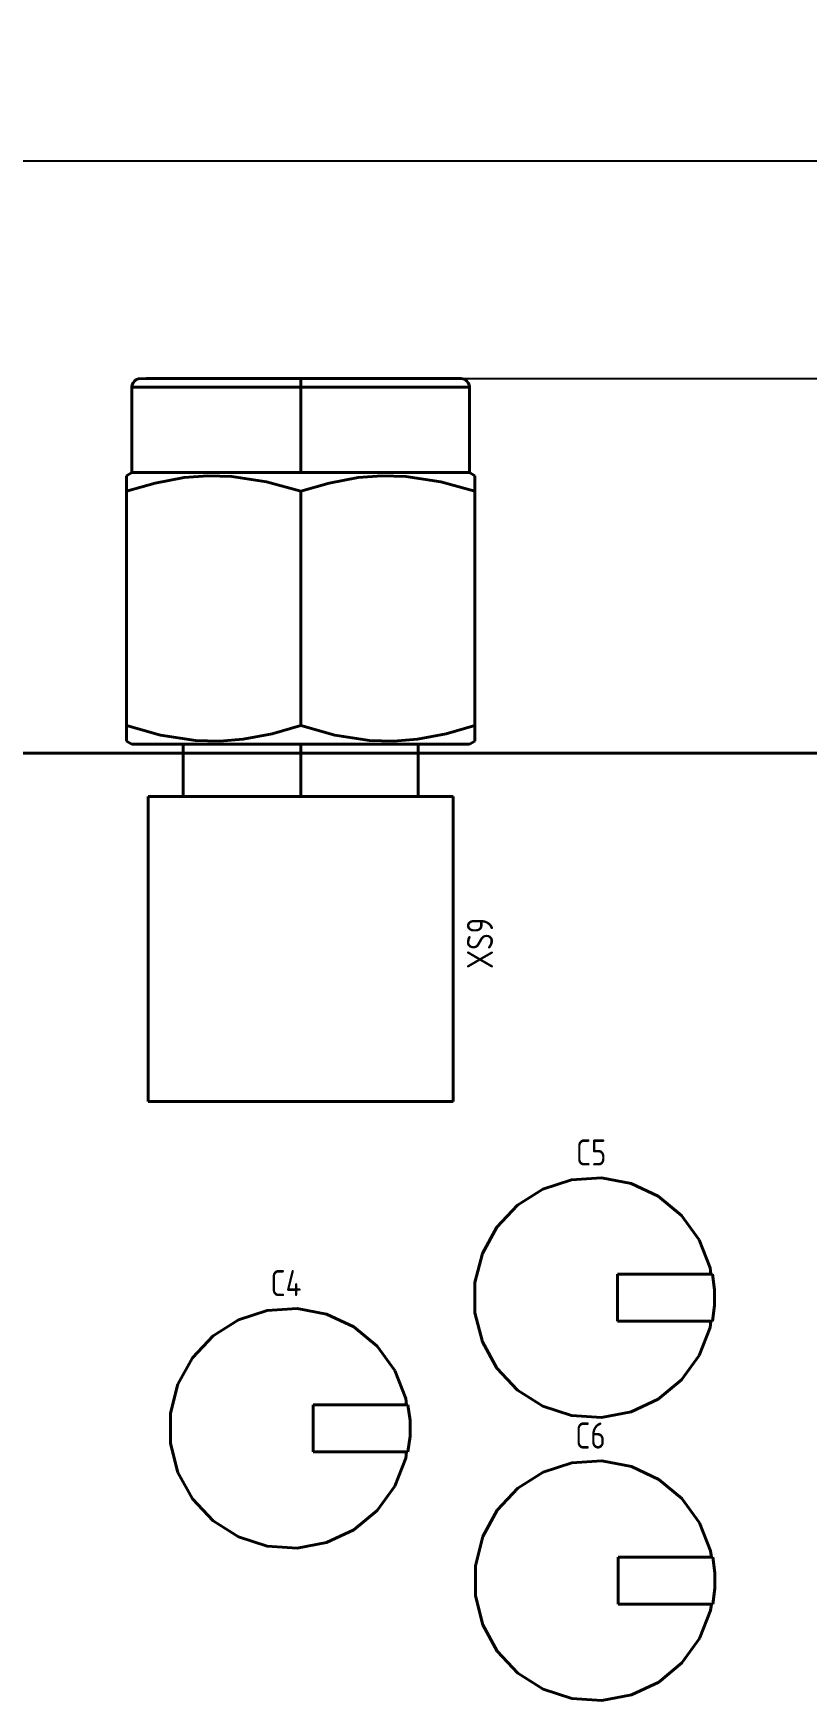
# Paper-space layout 'Layout1' of a CAD drawing. Extents: x -1 to 840, y -1 to 593.
# Drawn here: x 188.4 to 223.9, y 475.6 to 552.2 of the extents above; entities that cross this region are included whole.
import ezdxf

# ---------------------------------------------------------------- set-up
doc = ezdxf.new("R2010")
doc.units = 0
doc.header["$MEASUREMENT"] = 0
doc.layers.get('0').update_dxf_attribs({"linetype": 'CONTINUOUS', "lineweight": 15})
doc.layers.get('DEFPOINTS').update_dxf_attribs({"linetype": 'CONTINUOUS'})
doc.layers.add('Основная', color=7, linetype='CONTINUOUS', lineweight=40)
doc.styles.add('GOST type A0', font='', dxfattribs={"oblique": 15, "height": 3.5})
doc.styles.get('GOST type A0').set_extended_font_data('GOST type A')
doc.dimstyles.new('ISO-25', dxfattribs={"dimtxt": 2.5, "dimasz": 2.5, "dimexe": 1.25, "dimexo": 0.625, "dimtad": 1, "dimtxsty": 'Standard', "dimcen": 2.5, "dimadec": 0, "dimazin": 0, "dimtfac": 1, "dimtmove": 0, "dimatfit": 3, "dimfxl": 1, "dimarcsym": 0})

# ---------------------------------------------------------------- blocks, each defined once
blk = doc.blocks.new('*D21')
at = {"color": 0, "lineweight": -2, "transparency": 16777216}
for p, q in [((85.706, 519.792), (85.706, 557.617)), ((245.706, 519.792), (245.706, 557.617)), ((88.206, 556.367), (243.206, 556.367))]:
    blk.add_line(p, q, dxfattribs=at)
at = {"color": 0, "transparency": 16777216}
for points in [[(88.206, 556.784), (88.206, 555.95), (85.706, 556.367)], [(243.206, 556.784), (243.206, 555.95), (245.706, 556.367)]]:
    blk.add_solid(points, dxfattribs=at)
at = {"layer": 'DEFPOINTS', "color": 0, "transparency": 16777216}
for p in [(245.706, 556.367), (85.706, 519.167), (245.706, 519.167)]:
    blk.add_point(p, dxfattribs=at)
at = {"color": 0, "transparency": 16777216, "insert": (165.706, 558.742), "char_height": 3.5, "attachment_point": 5, "style": 'GOST type A0'}
blk.add_mtext('80*', dxfattribs=at)
blk = doc.blocks.new('*D22')
at = {"color": 0, "lineweight": -2, "transparency": 16777216}
for p, q in [((90.706, 514.792), (90.706, 547.617)), ((240.706, 514.792), (240.706, 547.617)), ((93.206, 546.367), (238.206, 546.367))]:
    blk.add_line(p, q, dxfattribs=at)
at = {"color": 0, "transparency": 16777216}
for points in [[(93.206, 546.784), (93.206, 545.95), (90.706, 546.367)], [(238.206, 546.784), (238.206, 545.95), (240.706, 546.367)]]:
    blk.add_solid(points, dxfattribs=at)
at = {"layer": 'DEFPOINTS', "color": 0, "transparency": 16777216}
for p in [(240.706, 546.367), (90.706, 514.167), (240.706, 514.167)]:
    blk.add_point(p, dxfattribs=at)
at = {"color": 0, "transparency": 16777216, "insert": (165.706, 548.742), "char_height": 3.5, "attachment_point": 5, "style": 'GOST type A0'}
blk.add_mtext('75*', dxfattribs=at)
blk = doc.blocks.new('*D24')
at = {"color": 0, "lineweight": -2, "transparency": 16777216}
for p, q in [((206.529, 536.367), (266.956, 536.367)), ((265.706, 533.867), (265.706, 281.667)), ((246.331, 279.167), (266.956, 279.167))]:
    blk.add_line(p, q, dxfattribs=at)
at = {"color": 0, "transparency": 16777216}
for points in [[(265.29, 533.867), (266.123, 533.867), (265.706, 536.367)], [(265.29, 281.667), (266.123, 281.667), (265.706, 279.167)]]:
    blk.add_solid(points, dxfattribs=at)
at = {"layer": 'DEFPOINTS', "color": 0, "transparency": 16777216}
for p in [(205.904, 536.367), (245.706, 279.167), (265.706, 279.167)]:
    blk.add_point(p, dxfattribs=at)
at = {"color": 0, "transparency": 16777216, "insert": (263.069, 407.767), "char_height": 3.5, "attachment_point": 5, "rotation": 90, "style": 'GOST type A0'}
blk.add_mtext('128,6*', dxfattribs=at)

psp = doc.layouts.get("Layout1")

# ---------------------------------------------------------------- linework, layer by layer
at = {"layer": 'Основная'}
for p, q in [((192.97, 536.071), (192.956, 535.967)), ((192.956, 535.967), (192.97, 536.071)), ((192.97, 536.071), (192.956, 535.967)), ((192.956, 535.967), (192.97, 536.071)), ((192.97, 536.071), (192.956, 535.967)), ((192.956, 535.967), (192.97, 536.071)), ((192.97, 536.071), (192.956, 535.967)), ((192.956, 535.967), (192.97, 536.071)), ((192.956, 535.967), (192.956, 532.047)), ((192.956, 535.967), (193.22, 535.967)), ((192.956, 535.967), (192.956, 532.047)), ((192.956, 535.967), (192.956, 532.047)), ((192.956, 535.967), (193.22, 535.967)), ((192.956, 535.967), (192.956, 532.047)), ((192.956, 535.967), (192.956, 532.047)), ((192.956, 535.967), (193.22, 535.967)), ((192.956, 535.967), (192.956, 532.047)), ((192.956, 535.967), (192.956, 532.047)), ((192.956, 535.967), (193.22, 535.967)), ((192.956, 535.967), (192.956, 532.047)), ((193.01, 536.167), (192.97, 536.071)), ((192.97, 536.071), (193.01, 536.167)), ((193.01, 536.167), (192.97, 536.071)), ((192.97, 536.071), (193.01, 536.167)), ((193.01, 536.167), (192.97, 536.071)), ((192.97, 536.071), (193.01, 536.167)), ((193.01, 536.167), (192.97, 536.071)), ((192.97, 536.071), (193.01, 536.167)), ((193.074, 536.251), (193.01, 536.167)), ((193.01, 536.167), (193.074, 536.251)), ((193.074, 536.251), (193.01, 536.167)), ((193.01, 536.167), (193.074, 536.251)), ((193.074, 536.251), (193.01, 536.167)), ((193.01, 536.167), (193.074, 536.251)), ((193.074, 536.251), (193.01, 536.167)), ((193.01, 536.167), (193.074, 536.251)), ((193.156, 536.313), (193.074, 536.251)), ((193.074, 536.251), (193.156, 536.313)), ((193.156, 536.313), (193.074, 536.251)), ((193.074, 536.251), (193.156, 536.313)), ((193.156, 536.313), (193.074, 536.251)), ((193.074, 536.251), (193.156, 536.313)), ((193.156, 536.313), (193.074, 536.251)), ((193.074, 536.251), (193.156, 536.313)), ((193.252, 536.353), (193.156, 536.313)), ((193.156, 536.313), (193.252, 536.353)), ((193.252, 536.353), (193.156, 536.313)), ((193.156, 536.313), (193.252, 536.353)), ((193.252, 536.353), (193.156, 536.313)), ((193.156, 536.313), (193.252, 536.353)), ((193.252, 536.353), (193.156, 536.313)), ((193.156, 536.313), (193.252, 536.353)), ((193.22, 535.967), (193.994, 535.967)), ((193.22, 535.967), (193.994, 535.967)), ((193.22, 535.967), (193.994, 535.967)), ((193.22, 535.967), (193.994, 535.967)), ((193.606, 536.367), (193.252, 536.353)), ((193.252, 536.353), (193.606, 536.367)), ((193.606, 536.367), (193.252, 536.353)), ((193.252, 536.353), (193.606, 536.367)), ((193.606, 536.367), (193.252, 536.353)), ((193.252, 536.353), (193.606, 536.367)), ((193.606, 536.367), (193.252, 536.353)), ((193.252, 536.353), (193.606, 536.367)), ((200.706, 536.367), (193.606, 536.367)), ((193.606, 536.367), (194.34, 536.367)), ((200.706, 536.367), (193.606, 536.367)), ((193.606, 536.367), (194.34, 536.367)), ((200.706, 536.367), (193.606, 536.367)), ((193.606, 536.367), (194.34, 536.367)), ((200.706, 536.367), (193.606, 536.367)), ((193.606, 536.367), (194.34, 536.367)), ((193.994, 535.967), (195.226, 535.967)), ((193.994, 535.967), (195.226, 535.967)), ((193.994, 535.967), (195.226, 535.967)), ((193.994, 535.967), (195.226, 535.967)), ((194.34, 536.367), (195.508, 536.367)), ((194.34, 536.367), (195.508, 536.367)), ((194.34, 536.367), (195.508, 536.367)), ((194.34, 536.367), (195.508, 536.367)), ((195.226, 535.967), (196.832, 535.967)), ((195.226, 535.967), (196.832, 535.967)), ((195.226, 535.967), (196.832, 535.967)), ((195.226, 535.967), (196.832, 535.967)), ((195.508, 536.367), (197.032, 536.367)), ((195.508, 536.367), (197.032, 536.367)), ((195.508, 536.367), (197.032, 536.367)), ((195.508, 536.367), (197.032, 536.367)), ((196.832, 535.967), (198.7, 535.967)), ((196.832, 535.967), (198.7, 535.967)), ((196.832, 535.967), (198.7, 535.967)), ((196.832, 535.967), (198.7, 535.967)), ((197.032, 536.367), (198.804, 536.367)), ((197.032, 536.367), (198.804, 536.367)), ((197.032, 536.367), (198.804, 536.367)), ((197.032, 536.367), (198.804, 536.367)), ((198.7, 535.967), (200.706, 535.967)), ((198.7, 535.967), (200.706, 535.967)), ((198.7, 535.967), (200.706, 535.967)), ((198.7, 535.967), (200.706, 535.967)), ((198.804, 536.367), (200.706, 536.367)), ((198.804, 536.367), (200.706, 536.367)), ((198.804, 536.367), (200.706, 536.367)), ((198.804, 536.367), (200.706, 536.367)), ((208.056, 536.367), (200.706, 536.367)), ((200.706, 536.367), (202.608, 536.367)), ((200.706, 536.353), (200.706, 536.367)), ((208.056, 536.367), (200.706, 536.367)), ((200.706, 536.367), (202.608, 536.367)), ((200.706, 536.353), (200.706, 536.367)), ((208.056, 536.367), (200.706, 536.367)), ((200.706, 536.367), (202.608, 536.367)), ((200.706, 536.353), (200.706, 536.367)), ((208.056, 536.367), (200.706, 536.367)), ((200.706, 536.367), (202.608, 536.367)), ((200.706, 536.353), (200.706, 536.367)), ((200.706, 536.313), (200.706, 536.353)), ((200.706, 536.313), (200.706, 536.353)), ((200.706, 536.313), (200.706, 536.353)), ((200.706, 536.313), (200.706, 536.353)), ((200.706, 536.251), (200.706, 536.313)), ((200.706, 536.251), (200.706, 536.313)), ((200.706, 536.251), (200.706, 536.313)), ((200.706, 536.251), (200.706, 536.313)), ((200.706, 536.167), (200.706, 536.251)), ((200.706, 536.167), (200.706, 536.251)), ((200.706, 536.167), (200.706, 536.251)), ((200.706, 536.167), (200.706, 536.251)), ((200.706, 536.071), (200.706, 536.167)), ((200.706, 536.071), (200.706, 536.167)), ((200.706, 536.071), (200.706, 536.167)), ((200.706, 536.071), (200.706, 536.167)), ((200.706, 535.967), (200.706, 536.071)), ((200.706, 535.967), (200.706, 536.071)), ((200.706, 535.967), (200.706, 536.071)), ((200.706, 535.967), (200.706, 536.071)), ((200.706, 535.967), (202.712, 535.967)), ((200.706, 532.047), (200.706, 535.967)), ((200.706, 535.967), (202.712, 535.967)), ((200.706, 532.047), (200.706, 535.967)), ((200.706, 535.967), (202.712, 535.967)), ((200.706, 532.047), (200.706, 535.967)), ((200.706, 535.967), (202.712, 535.967)), ((200.706, 532.047), (200.706, 535.967)), ((202.608, 536.367), (204.382, 536.367)), ((202.608, 536.367), (204.382, 536.367)), ((202.608, 536.367), (204.382, 536.367)), ((202.608, 536.367), (204.382, 536.367)), ((202.712, 535.967), (204.582, 535.967)), ((202.712, 535.967), (204.582, 535.967)), ((202.712, 535.967), (204.582, 535.967)), ((202.712, 535.967), (204.582, 535.967)), ((204.382, 536.367), (205.904, 536.367)), ((204.382, 536.367), (205.904, 536.367)), ((204.382, 536.367), (205.904, 536.367)), ((204.382, 536.367), (205.904, 536.367)), ((204.582, 535.967), (206.186, 535.967)), ((204.582, 535.967), (206.186, 535.967)), ((204.582, 535.967), (206.186, 535.967)), ((204.582, 535.967), (206.186, 535.967)), ((205.904, 536.367), (207.072, 536.367)), ((205.904, 536.367), (207.072, 536.367)), ((205.904, 536.367), (207.072, 536.367)), ((205.904, 536.367), (207.072, 536.367)), ((206.186, 535.967), (207.418, 535.967)), ((206.186, 535.967), (207.418, 535.967)), ((206.186, 535.967), (207.418, 535.967)), ((206.186, 535.967), (207.418, 535.967)), ((207.072, 536.367), (207.806, 536.367)), ((207.072, 536.367), (207.806, 536.367)), ((207.072, 536.367), (207.806, 536.367)), ((207.072, 536.367), (207.806, 536.367)), ((207.418, 535.967), (208.192, 535.967)), ((207.418, 535.967), (208.192, 535.967)), ((207.418, 535.967), (208.192, 535.967)), ((207.418, 535.967), (208.192, 535.967)), ((207.806, 536.367), (208.056, 536.367)), ((207.806, 536.367), (208.056, 536.367)), ((207.806, 536.367), (208.056, 536.367)), ((207.806, 536.367), (208.056, 536.367)), ((208.16, 536.353), (208.056, 536.367)), ((208.056, 536.367), (208.16, 536.353)), ((208.16, 536.353), (208.056, 536.367)), ((208.056, 536.367), (208.16, 536.353)), ((208.16, 536.353), (208.056, 536.367)), ((208.056, 536.367), (208.16, 536.353)), ((208.16, 536.353), (208.056, 536.367)), ((208.056, 536.367), (208.16, 536.353)), ((208.256, 536.313), (208.16, 536.353)), ((208.16, 536.353), (208.256, 536.313)), ((208.256, 536.313), (208.16, 536.353)), ((208.16, 536.353), (208.256, 536.313)), ((208.256, 536.313), (208.16, 536.353)), ((208.16, 536.353), (208.256, 536.313)), ((208.256, 536.313), (208.16, 536.353)), ((208.16, 536.353), (208.256, 536.313)), ((208.192, 535.967), (208.456, 535.967)), ((208.192, 535.967), (208.456, 535.967)), ((208.192, 535.967), (208.456, 535.967)), ((208.192, 535.967), (208.456, 535.967)), ((208.338, 536.251), (208.256, 536.313)), ((208.256, 536.313), (208.338, 536.251)), ((208.338, 536.251), (208.256, 536.313)), ((208.256, 536.313), (208.338, 536.251)), ((208.338, 536.251), (208.256, 536.313)), ((208.256, 536.313), (208.338, 536.251)), ((208.338, 536.251), (208.256, 536.313)), ((208.256, 536.313), (208.338, 536.251)), ((208.402, 536.167), (208.338, 536.251)), ((208.338, 536.251), (208.402, 536.167)), ((208.402, 536.167), (208.338, 536.251)), ((208.338, 536.251), (208.402, 536.167)), ((208.402, 536.167), (208.338, 536.251)), ((208.338, 536.251), (208.402, 536.167)), ((208.402, 536.167), (208.338, 536.251)), ((208.338, 536.251), (208.402, 536.167)), ((208.442, 536.071), (208.402, 536.167)), ((208.402, 536.167), (208.442, 536.071)), ((208.442, 536.071), (208.402, 536.167)), ((208.402, 536.167), (208.442, 536.071)), ((208.442, 536.071), (208.402, 536.167)), ((208.402, 536.167), (208.442, 536.071)), ((208.442, 536.071), (208.402, 536.167)), ((208.402, 536.167), (208.442, 536.071)), ((208.456, 535.967), (208.442, 536.071)), ((208.442, 536.071), (208.456, 535.967)), ((208.456, 535.967), (208.442, 536.071)), ((208.442, 536.071), (208.456, 535.967)), ((208.456, 535.967), (208.442, 536.071)), ((208.442, 536.071), (208.456, 535.967)), ((208.456, 535.967), (208.442, 536.071)), ((208.442, 536.071), (208.456, 535.967)), ((208.456, 532.047), (208.456, 535.967)), ((208.456, 532.047), (208.456, 535.967)), ((208.456, 532.047), (208.456, 535.967)), ((208.456, 532.047), (208.456, 535.967)), ((208.456, 532.047), (208.456, 535.967)), ((208.456, 532.047), (208.456, 535.967)), ((208.456, 532.047), (208.456, 535.967)), ((208.456, 532.047), (208.456, 535.967)), ((192.956, 532.047), (192.706, 531.903)), ((192.706, 531.903), (192.956, 532.047)), ((192.956, 532.047), (192.706, 531.903)), ((192.706, 531.903), (192.956, 532.047)), ((192.956, 532.047), (192.706, 531.903)), ((192.706, 531.903), (192.956, 532.047)), ((192.956, 532.047), (192.706, 531.903)), ((192.706, 531.903), (192.956, 532.047)), ((192.956, 532.047), (193.22, 532.047)), ((192.956, 532.047), (193.22, 532.047)), ((192.956, 532.047), (193.22, 532.047)), ((192.956, 532.047), (193.22, 532.047)), ((193.22, 532.047), (193.994, 532.047)), ((193.22, 532.047), (193.994, 532.047)), ((193.22, 532.047), (193.994, 532.047)), ((193.22, 532.047), (193.994, 532.047)), ((193.994, 532.047), (195.226, 532.047)), ((193.994, 532.047), (195.226, 532.047)), ((193.994, 532.047), (195.226, 532.047)), ((193.994, 532.047), (195.226, 532.047)), ((195.226, 532.047), (196.832, 532.047)), ((195.226, 532.047), (196.832, 532.047)), ((195.226, 532.047), (196.832, 532.047)), ((195.226, 532.047), (196.832, 532.047)), ((196.832, 532.047), (198.7, 532.047)), ((196.832, 532.047), (198.7, 532.047)), ((196.832, 532.047), (198.7, 532.047)), ((196.832, 532.047), (198.7, 532.047)), ((198.7, 532.047), (200.706, 532.047)), ((198.7, 532.047), (200.706, 532.047)), ((198.7, 532.047), (200.706, 532.047)), ((198.7, 532.047), (200.706, 532.047)), ((200.706, 532.047), (202.712, 532.047)), ((200.706, 532.047), (202.712, 532.047)), ((200.706, 532.047), (202.712, 532.047)), ((200.706, 532.047), (202.712, 532.047)), ((202.712, 532.047), (204.582, 532.047)), ((202.712, 532.047), (204.582, 532.047)), ((202.712, 532.047), (204.582, 532.047)), ((202.712, 532.047), (204.582, 532.047)), ((204.582, 532.047), (206.186, 532.047)), ((204.582, 532.047), (206.186, 532.047)), ((204.582, 532.047), (206.186, 532.047)), ((204.582, 532.047), (206.186, 532.047)), ((206.186, 532.047), (207.418, 532.047)), ((206.186, 532.047), (207.418, 532.047)), ((206.186, 532.047), (207.418, 532.047)), ((206.186, 532.047), (207.418, 532.047)), ((207.418, 532.047), (208.192, 532.047)), ((207.418, 532.047), (208.192, 532.047)), ((207.418, 532.047), (208.192, 532.047)), ((207.418, 532.047), (208.192, 532.047)), ((208.192, 532.047), (208.456, 532.047)), ((208.192, 532.047), (208.456, 532.047)), ((208.192, 532.047), (208.456, 532.047)), ((208.192, 532.047), (208.456, 532.047)), ((208.706, 531.903), (208.456, 532.047)), ((208.456, 532.047), (208.706, 531.903)), ((208.706, 531.903), (208.456, 532.047)), ((208.456, 532.047), (208.706, 531.903)), ((208.706, 531.903), (208.456, 532.047)), ((208.456, 532.047), (208.706, 531.903)), ((208.706, 531.903), (208.456, 532.047)), ((208.456, 532.047), (208.706, 531.903)), ((192.706, 531.903), (192.706, 531.189)), ((192.706, 531.903), (192.706, 531.853)), ((192.706, 531.903), (192.706, 531.189)), ((192.706, 531.903), (192.706, 531.853)), ((192.706, 531.903), (192.706, 531.189)), ((192.706, 531.903), (192.706, 531.853)), ((192.706, 531.903), (192.706, 531.189)), ((192.706, 531.903), (192.706, 531.853)), ((192.706, 531.853), (192.706, 531.709)), ((192.706, 531.853), (192.706, 531.709)), ((192.706, 531.853), (192.706, 531.709)), ((192.706, 531.853), (192.706, 531.709)), ((192.706, 531.709), (192.706, 531.483)), ((192.706, 531.709), (192.706, 531.483)), ((192.706, 531.709), (192.706, 531.483)), ((192.706, 531.709), (192.706, 531.483)), ((192.706, 531.189), (194.02, 531.567)), ((192.706, 531.189), (194.02, 531.567)), ((192.706, 531.189), (194.02, 531.567)), ((192.706, 531.189), (194.02, 531.567)), ((192.706, 531.483), (192.706, 531.189)), ((192.706, 531.483), (192.706, 531.189)), ((192.706, 531.483), (192.706, 531.189)), ((192.706, 531.483), (192.706, 531.189)), ((194.02, 531.567), (195.35, 531.813)), ((194.02, 531.567), (195.35, 531.813)), ((194.02, 531.567), (195.35, 531.813)), ((194.02, 531.567), (195.35, 531.813)), ((195.35, 531.813), (196.44, 531.899)), ((195.35, 531.813), (196.44, 531.899)), ((195.35, 531.813), (196.44, 531.899)), ((195.35, 531.813), (196.44, 531.899)), ((196.44, 531.899), (197.54, 531.869)), ((196.44, 531.899), (197.54, 531.869)), ((196.44, 531.899), (197.54, 531.869)), ((196.44, 531.899), (197.54, 531.869)), ((197.54, 531.869), (199.138, 531.627)), ((197.54, 531.869), (199.138, 531.627)), ((197.54, 531.869), (199.138, 531.627)), ((197.54, 531.869), (199.138, 531.627)), ((199.138, 531.627), (200.706, 531.189)), ((199.138, 531.627), (200.706, 531.189)), ((199.138, 531.627), (200.706, 531.189)), ((199.138, 531.627), (200.706, 531.189)), ((200.706, 531.189), (202.02, 531.567)), ((200.706, 531.189), (202.02, 531.567)), ((200.706, 531.189), (202.02, 531.567)), ((200.706, 531.189), (202.02, 531.567)), ((202.02, 531.567), (203.35, 531.813)), ((202.02, 531.567), (203.35, 531.813)), ((202.02, 531.567), (203.35, 531.813)), ((202.02, 531.567), (203.35, 531.813)), ((203.35, 531.813), (204.44, 531.899)), ((203.35, 531.813), (204.44, 531.899)), ((203.35, 531.813), (204.44, 531.899)), ((203.35, 531.813), (204.44, 531.899)), ((204.44, 531.899), (205.54, 531.869)), ((204.44, 531.899), (205.54, 531.869)), ((204.44, 531.899), (205.54, 531.869)), ((204.44, 531.899), (205.54, 531.869)), ((205.54, 531.869), (207.138, 531.627)), ((205.54, 531.869), (207.138, 531.627)), ((205.54, 531.869), (207.138, 531.627)), ((205.54, 531.869), (207.138, 531.627)), ((207.138, 531.627), (208.706, 531.189)), ((207.138, 531.627), (208.706, 531.189)), ((207.138, 531.627), (208.706, 531.189)), ((207.138, 531.627), (208.706, 531.189)), ((208.706, 531.189), (208.706, 531.903)), ((208.706, 531.903), (208.706, 531.853)), ((208.706, 531.189), (208.706, 531.903)), ((208.706, 531.903), (208.706, 531.853)), ((208.706, 531.189), (208.706, 531.903)), ((208.706, 531.903), (208.706, 531.853)), ((208.706, 531.189), (208.706, 531.903)), ((208.706, 531.903), (208.706, 531.853)), ((208.706, 531.853), (208.706, 531.709)), ((208.706, 531.853), (208.706, 531.709)), ((208.706, 531.853), (208.706, 531.709)), ((208.706, 531.853), (208.706, 531.709)), ((208.706, 531.709), (208.706, 531.483)), ((208.706, 531.709), (208.706, 531.483)), ((208.706, 531.709), (208.706, 531.483)), ((208.706, 531.709), (208.706, 531.483)), ((208.706, 531.483), (208.706, 531.189)), ((208.706, 531.483), (208.706, 531.189)), ((208.706, 531.483), (208.706, 531.189)), ((208.706, 531.483), (208.706, 531.189)), ((192.706, 531.189), (192.706, 520.427)), ((192.706, 520.427), (192.706, 531.189)), ((192.706, 531.189), (192.706, 520.427)), ((192.706, 520.427), (192.706, 531.189)), ((192.706, 531.189), (192.706, 520.427)), ((192.706, 520.427), (192.706, 531.189)), ((192.706, 531.189), (192.706, 520.427)), ((192.706, 520.427), (192.706, 531.189)), ((200.706, 531.189), (200.706, 520.427)), ((200.706, 531.189), (200.706, 520.427)), ((200.706, 531.189), (200.706, 520.427)), ((200.706, 531.189), (200.706, 520.427)), ((208.706, 520.427), (208.706, 531.189)), ((208.706, 520.427), (208.706, 531.189)), ((208.706, 520.427), (208.706, 531.189)), ((208.706, 520.427), (208.706, 531.189)), ((208.706, 520.427), (208.706, 531.189)), ((208.706, 520.427), (208.706, 531.189)), ((208.706, 520.427), (208.706, 531.189)), ((208.706, 520.427), (208.706, 531.189)), ((192.706, 520.427), (192.706, 520.133)), ((192.706, 520.133), (192.706, 520.427)), ((192.706, 520.427), (194.274, 519.987)), ((192.706, 520.427), (192.706, 520.133)), ((192.706, 520.133), (192.706, 520.427)), ((192.706, 520.427), (194.274, 519.987)), ((192.706, 520.427), (192.706, 520.133)), ((192.706, 520.133), (192.706, 520.427)), ((192.706, 520.427), (194.274, 519.987)), ((192.706, 520.427), (192.706, 520.133)), ((192.706, 520.133), (192.706, 520.427)), ((192.706, 520.427), (194.274, 519.987)), ((192.706, 520.133), (192.706, 519.761)), ((192.706, 520.133), (192.706, 519.905)), ((192.706, 520.133), (192.706, 519.761)), ((192.706, 520.133), (192.706, 519.905)), ((192.706, 520.133), (192.706, 519.761)), ((192.706, 520.133), (192.706, 519.905)), ((192.706, 520.133), (192.706, 519.761)), ((192.706, 520.133), (192.706, 519.905)), ((192.706, 519.905), (192.706, 519.761)), ((192.706, 519.905), (192.706, 519.761)), ((192.706, 519.905), (192.706, 519.761)), ((192.706, 519.905), (192.706, 519.761)), ((192.706, 519.761), (192.706, 519.711)), ((192.706, 519.711), (192.706, 519.761)), ((192.706, 519.761), (192.706, 519.711)), ((192.706, 519.711), (192.706, 519.761)), ((192.706, 519.761), (192.706, 519.711)), ((192.706, 519.711), (192.706, 519.761)), ((192.706, 519.761), (192.706, 519.711)), ((192.706, 519.711), (192.706, 519.761)), ((194.274, 519.987), (195.872, 519.745)), ((194.274, 519.987), (195.872, 519.745)), ((194.274, 519.987), (195.872, 519.745)), ((194.274, 519.987), (195.872, 519.745)), ((195.872, 519.745), (196.972, 519.715)), ((195.872, 519.745), (196.972, 519.715)), ((195.872, 519.745), (196.972, 519.715)), ((195.872, 519.745), (196.972, 519.715)), ((196.972, 519.715), (198.064, 519.801)), ((196.972, 519.715), (198.064, 519.801)), ((196.972, 519.715), (198.064, 519.801)), ((196.972, 519.715), (198.064, 519.801)), ((198.064, 519.801), (199.392, 520.047)), ((198.064, 519.801), (199.392, 520.047)), ((198.064, 519.801), (199.392, 520.047)), ((198.064, 519.801), (199.392, 520.047)), ((199.392, 520.047), (200.706, 520.427)), ((199.392, 520.047), (200.706, 520.427)), ((199.392, 520.047), (200.706, 520.427)), ((199.392, 520.047), (200.706, 520.427)), ((200.706, 520.427), (202.274, 519.987)), ((200.706, 520.427), (202.274, 519.987)), ((200.706, 520.427), (202.274, 519.987)), ((200.706, 520.427), (202.274, 519.987)), ((202.274, 519.987), (203.872, 519.745)), ((202.274, 519.987), (203.872, 519.745)), ((202.274, 519.987), (203.872, 519.745)), ((202.274, 519.987), (203.872, 519.745)), ((203.872, 519.745), (204.972, 519.715)), ((203.872, 519.745), (204.972, 519.715)), ((203.872, 519.745), (204.972, 519.715)), ((203.872, 519.745), (204.972, 519.715)), ((204.972, 519.715), (206.064, 519.801)), ((204.972, 519.715), (206.064, 519.801)), ((204.972, 519.715), (206.064, 519.801)), ((204.972, 519.715), (206.064, 519.801)), ((206.064, 519.801), (207.392, 520.047)), ((206.064, 519.801), (207.392, 520.047)), ((206.064, 519.801), (207.392, 520.047)), ((206.064, 519.801), (207.392, 520.047)), ((207.392, 520.047), (208.706, 520.427)), ((207.392, 520.047), (208.706, 520.427)), ((207.392, 520.047), (208.706, 520.427)), ((207.392, 520.047), (208.706, 520.427)), ((208.706, 519.761), (208.706, 520.427)), ((208.706, 520.427), (208.706, 520.133)), ((208.706, 519.761), (208.706, 520.427)), ((208.706, 520.427), (208.706, 520.133)), ((208.706, 519.761), (208.706, 520.427)), ((208.706, 520.427), (208.706, 520.133)), ((208.706, 519.761), (208.706, 520.427)), ((208.706, 520.427), (208.706, 520.133)), ((208.706, 520.133), (208.706, 519.905)), ((208.706, 520.133), (208.706, 519.905)), ((208.706, 520.133), (208.706, 519.905)), ((208.706, 520.133), (208.706, 519.905)), ((208.706, 519.905), (208.706, 519.761)), ((208.706, 519.905), (208.706, 519.761)), ((208.706, 519.905), (208.706, 519.761)), ((208.706, 519.905), (208.706, 519.761)), ((208.706, 519.711), (208.706, 519.761)), ((208.706, 519.711), (208.706, 519.761)), ((208.706, 519.711), (208.706, 519.761)), ((208.706, 519.711), (208.706, 519.761)), ((208.706, 519.711), (208.706, 519.761)), ((208.706, 519.711), (208.706, 519.761)), ((208.706, 519.711), (208.706, 519.761)), ((208.706, 519.711), (208.706, 519.761)), ((245.706, 519.167), (85.706, 519.167)), ((192.706, 519.711), (192.956, 519.567)), ((192.706, 519.711), (192.956, 519.567)), ((192.706, 519.711), (192.956, 519.567)), ((192.706, 519.711), (192.956, 519.567)), ((192.706, 519.711), (192.956, 519.567)), ((192.706, 519.711), (192.956, 519.567)), ((192.706, 519.711), (192.956, 519.567)), ((192.706, 519.711), (192.956, 519.567)), ((192.956, 519.567), (195.306, 519.567)), ((192.956, 519.567), (193.22, 519.567)), ((192.956, 519.567), (195.306, 519.567)), ((192.956, 519.567), (193.22, 519.567)), ((192.956, 519.567), (195.306, 519.567)), ((192.956, 519.567), (193.22, 519.567)), ((192.956, 519.567), (195.306, 519.567)), ((192.956, 519.567), (193.22, 519.567)), ((193.22, 519.567), (193.994, 519.567)), ((193.22, 519.567), (193.994, 519.567)), ((193.22, 519.567), (193.994, 519.567)), ((193.22, 519.567), (193.994, 519.567)), ((193.994, 519.567), (195.226, 519.567)), ((193.994, 519.567), (195.226, 519.567)), ((193.994, 519.567), (195.226, 519.567)), ((193.994, 519.567), (195.226, 519.567)), ((195.226, 519.567), (196.832, 519.567)), ((195.226, 519.567), (196.832, 519.567)), ((195.226, 519.567), (196.832, 519.567)), ((195.226, 519.567), (196.832, 519.567)), ((195.306, 519.567), (195.306, 517.167)), ((195.306, 519.567), (195.306, 517.167)), ((195.306, 519.567), (195.306, 517.167)), ((195.306, 519.567), (195.306, 517.167)), ((195.306, 519.567), (195.306, 517.167)), ((195.306, 519.567), (195.306, 517.167)), ((195.306, 519.567), (195.306, 517.167)), ((195.306, 519.567), (195.306, 517.167)), ((196.832, 519.567), (198.7, 519.567)), ((196.832, 519.567), (198.7, 519.567)), ((196.832, 519.567), (198.7, 519.567)), ((196.832, 519.567), (198.7, 519.567)), ((198.7, 519.567), (200.706, 519.567)), ((198.7, 519.567), (200.706, 519.567)), ((198.7, 519.567), (200.706, 519.567)), ((198.7, 519.567), (200.706, 519.567)), ((200.706, 519.567), (202.712, 519.567)), ((200.706, 517.167), (200.706, 519.567)), ((200.706, 519.567), (202.712, 519.567)), ((200.706, 517.167), (200.706, 519.567)), ((200.706, 519.567), (202.712, 519.567)), ((200.706, 517.167), (200.706, 519.567)), ((200.706, 519.567), (202.712, 519.567)), ((200.706, 517.167), (200.706, 519.567)), ((202.712, 519.567), (204.582, 519.567)), ((202.712, 519.567), (204.582, 519.567)), ((202.712, 519.567), (204.582, 519.567)), ((202.712, 519.567), (204.582, 519.567)), ((204.582, 519.567), (206.186, 519.567)), ((204.582, 519.567), (206.186, 519.567)), ((204.582, 519.567), (206.186, 519.567)), ((204.582, 519.567), (206.186, 519.567)), ((206.106, 517.167), (206.106, 519.567)), ((206.106, 519.567), (208.456, 519.567)), ((206.106, 517.167), (206.106, 519.567)), ((206.106, 517.167), (206.106, 519.567)), ((206.106, 519.567), (208.456, 519.567)), ((206.106, 517.167), (206.106, 519.567)), ((206.106, 517.167), (206.106, 519.567)), ((206.106, 519.567), (208.456, 519.567)), ((206.106, 517.167), (206.106, 519.567)), ((206.106, 517.167), (206.106, 519.567)), ((206.106, 519.567), (208.456, 519.567)), ((206.106, 517.167), (206.106, 519.567)), ((206.186, 519.567), (207.418, 519.567)), ((206.186, 519.567), (207.418, 519.567)), ((206.186, 519.567), (207.418, 519.567)), ((206.186, 519.567), (207.418, 519.567)), ((207.418, 519.567), (208.192, 519.567)), ((207.418, 519.567), (208.192, 519.567)), ((207.418, 519.567), (208.192, 519.567)), ((207.418, 519.567), (208.192, 519.567)), ((208.192, 519.567), (208.456, 519.567)), ((208.192, 519.567), (208.456, 519.567)), ((208.192, 519.567), (208.456, 519.567)), ((208.192, 519.567), (208.456, 519.567)), ((208.456, 519.567), (208.706, 519.711)), ((208.456, 519.567), (208.706, 519.711)), ((208.456, 519.567), (208.706, 519.711)), ((208.456, 519.567), (208.706, 519.711)), ((208.456, 519.567), (208.706, 519.711)), ((208.456, 519.567), (208.706, 519.711)), ((208.456, 519.567), (208.706, 519.711)), ((208.456, 519.567), (208.706, 519.711)), ((195.306, 517.167), (193.706, 517.167)), ((193.706, 517.167), (193.706, 503.167)), ((193.706, 503.167), (193.706, 517.167)), ((193.706, 517.167), (207.706, 517.167)), ((195.306, 517.167), (193.706, 517.167)), ((193.706, 517.167), (193.706, 503.167)), ((193.706, 503.167), (193.706, 517.167)), ((193.706, 517.167), (207.706, 517.167)), ((195.306, 517.167), (193.706, 517.167)), ((193.706, 517.167), (193.706, 503.167)), ((193.706, 503.167), (193.706, 517.167)), ((193.706, 517.167), (207.706, 517.167)), ((195.306, 517.167), (193.706, 517.167)), ((193.706, 517.167), (193.706, 503.167)), ((193.706, 503.167), (193.706, 517.167)), ((193.706, 517.167), (207.706, 517.167)), ((207.706, 517.167), (206.106, 517.167)), ((207.706, 517.167), (206.106, 517.167)), ((207.706, 517.167), (206.106, 517.167)), ((207.706, 517.167), (206.106, 517.167)), ((207.706, 503.167), (207.706, 517.167)), ((207.706, 503.167), (207.706, 517.167)), ((207.706, 503.167), (207.706, 517.167)), ((207.706, 503.167), (207.706, 517.167)), ((207.706, 503.167), (207.706, 517.167)), ((207.706, 503.167), (207.706, 517.167)), ((207.706, 503.167), (207.706, 517.167)), ((207.706, 503.167), (207.706, 517.167)), ((193.706, 503.167), (207.706, 503.167)), ((193.706, 503.167), (207.706, 503.167)), ((193.706, 503.167), (207.706, 503.167)), ((193.706, 503.167), (207.706, 503.167)), ((193.706, 503.167), (207.706, 503.167)), ((193.706, 503.167), (207.706, 503.167)), ((193.706, 503.167), (207.706, 503.167)), ((193.706, 503.167), (207.706, 503.167)), ((211.827, 499.143), (210.661, 498.403)), ((211.827, 499.143), (210.661, 498.403)), ((211.827, 499.143), (210.661, 498.403)), ((211.827, 499.143), (210.661, 498.403)), ((213.141, 499.569), (211.827, 499.143)), ((213.141, 499.569), (211.827, 499.143)), ((213.141, 499.569), (211.827, 499.143)), ((213.141, 499.569), (211.827, 499.143)), ((214.521, 499.657), (213.141, 499.569)), ((214.521, 499.657), (213.141, 499.569)), ((214.521, 499.657), (213.141, 499.569)), ((214.521, 499.657), (213.141, 499.569)), ((215.877, 499.397), (214.521, 499.657)), ((215.877, 499.397), (214.521, 499.657)), ((215.877, 499.397), (214.521, 499.657)), ((215.877, 499.397), (214.521, 499.657)), ((217.127, 498.809), (215.877, 499.397)), ((217.127, 498.809), (215.877, 499.397)), ((217.127, 498.809), (215.877, 499.397)), ((217.127, 498.809), (215.877, 499.397)), ((210.661, 498.403), (209.715, 497.395)), ((210.661, 498.403), (209.715, 497.395)), ((210.661, 498.403), (209.715, 497.395)), ((210.661, 498.403), (209.715, 497.395)), ((218.193, 497.929), (217.127, 498.809)), ((218.193, 497.929), (217.127, 498.809)), ((218.193, 497.929), (217.127, 498.809)), ((218.193, 497.929), (217.127, 498.809)), ((219.005, 496.811), (218.193, 497.929)), ((219.005, 496.811), (218.193, 497.929)), ((219.005, 496.811), (218.193, 497.929)), ((219.005, 496.811), (218.193, 497.929)), ((209.715, 497.395), (209.049, 496.185)), ((209.715, 497.395), (209.049, 496.185)), ((209.715, 497.395), (209.049, 496.185)), ((209.715, 497.395), (209.049, 496.185)), ((219.513, 495.527), (219.005, 496.811)), ((219.513, 495.527), (219.005, 496.811)), ((219.513, 495.527), (219.005, 496.811)), ((219.513, 495.527), (219.005, 496.811)), ((209.049, 496.185), (208.707, 494.847)), ((209.049, 496.185), (208.707, 494.847)), ((209.049, 496.185), (208.707, 494.847)), ((209.049, 496.185), (208.707, 494.847)), ((215.259, 495.231), (215.259, 493.079)), ((219.613, 495.231), (215.259, 495.231)), ((215.259, 495.231), (215.259, 493.079)), ((219.613, 495.231), (215.259, 495.231)), ((219.551, 495.231), (219.513, 495.527)), ((219.551, 495.231), (219.513, 495.527)), ((219.551, 495.231), (219.513, 495.527)), ((219.551, 495.231), (219.513, 495.527)), ((219.613, 495.231), (219.551, 495.231)), ((219.613, 495.231), (219.551, 495.231)), ((219.707, 494.517), (219.613, 495.231)), ((219.707, 494.517), (219.613, 495.231)), ((219.707, 494.517), (219.613, 495.231)), ((219.707, 494.517), (219.613, 495.231)), ((208.707, 494.847), (208.707, 493.465)), ((208.707, 493.465), (208.707, 494.847)), ((208.707, 494.847), (208.707, 493.465)), ((208.707, 493.465), (208.707, 494.847)), ((219.707, 493.795), (219.707, 494.517)), ((219.707, 493.795), (219.707, 494.517)), ((219.707, 493.795), (219.707, 494.517)), ((219.707, 493.795), (219.707, 494.517)), ((219.613, 493.079), (219.707, 493.795)), ((219.707, 493.795), (219.613, 493.079)), ((219.613, 493.079), (219.707, 493.795)), ((219.707, 493.795), (219.613, 493.079)), ((197.848, 493.143), (196.682, 492.403)), ((197.848, 493.143), (196.682, 492.403)), ((197.848, 493.143), (196.682, 492.403)), ((197.848, 493.143), (196.682, 492.403)), ((199.162, 493.569), (197.848, 493.143)), ((199.162, 493.569), (197.848, 493.143)), ((199.162, 493.569), (197.848, 493.143)), ((199.162, 493.569), (197.848, 493.143)), ((200.542, 493.657), (199.162, 493.569)), ((200.542, 493.657), (199.162, 493.569)), ((200.542, 493.657), (199.162, 493.569)), ((200.542, 493.657), (199.162, 493.569)), ((201.898, 493.397), (200.542, 493.657)), ((201.898, 493.397), (200.542, 493.657)), ((201.898, 493.397), (200.542, 493.657)), ((201.898, 493.397), (200.542, 493.657)), ((203.148, 492.809), (201.898, 493.397)), ((203.148, 492.809), (201.898, 493.397)), ((203.148, 492.809), (201.898, 493.397)), ((203.148, 492.809), (201.898, 493.397)), ((208.707, 493.465), (209.049, 492.127)), ((209.049, 492.127), (208.707, 493.465)), ((208.707, 493.465), (209.049, 492.127)), ((209.049, 492.127), (208.707, 493.465)), ((219.613, 493.079), (215.259, 493.079)), ((219.613, 493.079), (215.259, 493.079)), ((219.513, 492.785), (219.551, 493.079)), ((219.551, 493.079), (219.513, 492.785)), ((219.513, 492.785), (219.551, 493.079)), ((219.551, 493.079), (219.513, 492.785)), ((219.551, 493.079), (219.613, 493.079)), ((219.551, 493.079), (219.613, 493.079)), ((196.682, 492.403), (195.736, 491.395)), ((196.682, 492.403), (195.736, 491.395)), ((196.682, 492.403), (195.736, 491.395)), ((196.682, 492.403), (195.736, 491.395)), ((204.214, 491.929), (203.148, 492.809)), ((204.214, 491.929), (203.148, 492.809)), ((204.214, 491.929), (203.148, 492.809)), ((204.214, 491.929), (203.148, 492.809)), ((219.005, 491.499), (219.513, 492.785)), ((219.513, 492.785), (219.005, 491.499)), ((219.005, 491.499), (219.513, 492.785)), ((219.513, 492.785), (219.005, 491.499)), ((195.736, 491.395), (195.07, 490.185)), ((195.736, 491.395), (195.07, 490.185)), ((195.736, 491.395), (195.07, 490.185)), ((195.736, 491.395), (195.07, 490.185)), ((205.026, 490.811), (204.214, 491.929)), ((205.026, 490.811), (204.214, 491.929)), ((205.026, 490.811), (204.214, 491.929)), ((205.026, 490.811), (204.214, 491.929)), ((209.049, 492.127), (209.715, 490.915)), ((209.715, 490.915), (209.049, 492.127)), ((209.049, 492.127), (209.715, 490.915)), ((209.715, 490.915), (209.049, 492.127)), ((218.193, 490.383), (219.005, 491.499)), ((219.005, 491.499), (218.193, 490.383)), ((218.193, 490.383), (219.005, 491.499)), ((219.005, 491.499), (218.193, 490.383)), ((205.534, 489.527), (205.026, 490.811)), ((205.534, 489.527), (205.026, 490.811)), ((205.534, 489.527), (205.026, 490.811)), ((205.534, 489.527), (205.026, 490.811)), ((209.715, 490.915), (210.661, 489.909)), ((210.661, 489.909), (209.715, 490.915)), ((209.715, 490.915), (210.661, 489.909)), ((210.661, 489.909), (209.715, 490.915)), ((195.07, 490.185), (194.728, 488.847)), ((195.07, 490.185), (194.728, 488.847)), ((195.07, 490.185), (194.728, 488.847)), ((195.07, 490.185), (194.728, 488.847)), ((210.661, 489.909), (211.827, 489.169)), ((211.827, 489.169), (210.661, 489.909)), ((210.661, 489.909), (211.827, 489.169)), ((211.827, 489.169), (210.661, 489.909)), ((217.127, 489.501), (218.193, 490.383)), ((218.193, 490.383), (217.127, 489.501)), ((217.127, 489.501), (218.193, 490.383)), ((218.193, 490.383), (217.127, 489.501)), ((201.28, 489.231), (201.28, 487.079)), ((205.634, 489.231), (201.28, 489.231)), ((201.28, 489.231), (201.28, 487.079)), ((205.634, 489.231), (201.28, 489.231)), ((205.572, 489.231), (205.534, 489.527)), ((205.572, 489.231), (205.534, 489.527)), ((205.572, 489.231), (205.534, 489.527)), ((205.572, 489.231), (205.534, 489.527)), ((205.634, 489.231), (205.572, 489.231)), ((205.634, 489.231), (205.572, 489.231)), ((205.728, 488.517), (205.634, 489.231)), ((205.728, 488.517), (205.634, 489.231)), ((205.728, 488.517), (205.634, 489.231)), ((205.728, 488.517), (205.634, 489.231)), ((211.827, 489.169), (213.141, 488.741)), ((213.141, 488.741), (211.827, 489.169)), ((211.827, 489.169), (213.141, 488.741)), ((213.141, 488.741), (211.827, 489.169)), ((215.877, 488.913), (217.127, 489.501)), ((217.127, 489.501), (215.877, 488.913)), ((215.877, 488.913), (217.127, 489.501)), ((217.127, 489.501), (215.877, 488.913)), ((194.728, 488.847), (194.728, 487.465)), ((194.728, 487.465), (194.728, 488.847)), ((194.728, 488.847), (194.728, 487.465)), ((194.728, 487.465), (194.728, 488.847)), ((205.728, 487.795), (205.728, 488.517)), ((205.728, 487.795), (205.728, 488.517)), ((205.728, 487.795), (205.728, 488.517)), ((205.728, 487.795), (205.728, 488.517)), ((213.141, 488.741), (214.521, 488.655)), ((214.521, 488.655), (213.141, 488.741)), ((213.141, 488.741), (214.521, 488.655)), ((214.521, 488.655), (213.141, 488.741)), ((214.521, 488.655), (215.877, 488.913)), ((215.877, 488.913), (214.521, 488.655)), ((214.521, 488.655), (215.877, 488.913)), ((215.877, 488.913), (214.521, 488.655)), ((205.634, 487.079), (205.728, 487.795)), ((205.728, 487.795), (205.634, 487.079)), ((205.634, 487.079), (205.728, 487.795)), ((205.728, 487.795), (205.634, 487.079)), ((194.728, 487.465), (195.07, 486.127)), ((195.07, 486.127), (194.728, 487.465)), ((194.728, 487.465), (195.07, 486.127)), ((195.07, 486.127), (194.728, 487.465)), ((205.634, 487.079), (201.28, 487.079)), ((205.634, 487.079), (201.28, 487.079)), ((205.026, 485.499), (205.534, 486.785)), ((205.534, 486.785), (205.026, 485.499)), ((205.026, 485.499), (205.534, 486.785)), ((205.534, 486.785), (205.026, 485.499)), ((205.534, 486.785), (205.572, 487.079)), ((205.572, 487.079), (205.534, 486.785)), ((205.534, 486.785), (205.572, 487.079)), ((205.572, 487.079), (205.534, 486.785)), ((205.572, 487.079), (205.634, 487.079)), ((205.572, 487.079), (205.634, 487.079)), ((195.07, 486.127), (195.736, 484.915)), ((195.736, 484.915), (195.07, 486.127)), ((195.07, 486.127), (195.736, 484.915)), ((195.736, 484.915), (195.07, 486.127)), ((211.848, 486.143), (210.682, 485.403)), ((211.848, 486.143), (210.682, 485.403)), ((211.848, 486.143), (210.682, 485.403)), ((211.848, 486.143), (210.682, 485.403)), ((213.162, 486.569), (211.848, 486.143)), ((213.162, 486.569), (211.848, 486.143)), ((213.162, 486.569), (211.848, 486.143)), ((213.162, 486.569), (211.848, 486.143)), ((214.542, 486.657), (213.162, 486.569)), ((214.542, 486.657), (213.162, 486.569)), ((214.542, 486.657), (213.162, 486.569)), ((214.542, 486.657), (213.162, 486.569)), ((215.898, 486.397), (214.542, 486.657)), ((215.898, 486.397), (214.542, 486.657)), ((215.898, 486.397), (214.542, 486.657)), ((215.898, 486.397), (214.542, 486.657)), ((217.148, 485.809), (215.898, 486.397)), ((217.148, 485.809), (215.898, 486.397)), ((217.148, 485.809), (215.898, 486.397)), ((217.148, 485.809), (215.898, 486.397)), ((204.214, 484.383), (205.026, 485.499)), ((205.026, 485.499), (204.214, 484.383)), ((204.214, 484.383), (205.026, 485.499)), ((205.026, 485.499), (204.214, 484.383)), ((210.682, 485.403), (209.736, 484.395)), ((210.682, 485.403), (209.736, 484.395)), ((210.682, 485.403), (209.736, 484.395)), ((210.682, 485.403), (209.736, 484.395)), ((218.214, 484.929), (217.148, 485.809)), ((218.214, 484.929), (217.148, 485.809)), ((218.214, 484.929), (217.148, 485.809)), ((218.214, 484.929), (217.148, 485.809)), ((195.736, 484.915), (196.682, 483.909)), ((196.682, 483.909), (195.736, 484.915)), ((195.736, 484.915), (196.682, 483.909)), ((196.682, 483.909), (195.736, 484.915)), ((219.026, 483.811), (218.214, 484.929)), ((219.026, 483.811), (218.214, 484.929)), ((219.026, 483.811), (218.214, 484.929)), ((219.026, 483.811), (218.214, 484.929)), ((196.682, 483.909), (197.848, 483.169)), ((197.848, 483.169), (196.682, 483.909)), ((196.682, 483.909), (197.848, 483.169)), ((197.848, 483.169), (196.682, 483.909)), ((203.148, 483.501), (204.214, 484.383)), ((204.214, 484.383), (203.148, 483.501)), ((203.148, 483.501), (204.214, 484.383)), ((204.214, 484.383), (203.148, 483.501)), ((209.736, 484.395), (209.07, 483.185)), ((209.736, 484.395), (209.07, 483.185)), ((209.736, 484.395), (209.07, 483.185)), ((209.736, 484.395), (209.07, 483.185)), ((219.534, 482.527), (219.026, 483.811)), ((219.534, 482.527), (219.026, 483.811)), ((219.534, 482.527), (219.026, 483.811)), ((219.534, 482.527), (219.026, 483.811)), ((197.848, 483.169), (199.162, 482.741)), ((199.162, 482.741), (197.848, 483.169)), ((197.848, 483.169), (199.162, 482.741)), ((199.162, 482.741), (197.848, 483.169)), ((201.898, 482.913), (203.148, 483.501)), ((203.148, 483.501), (201.898, 482.913)), ((201.898, 482.913), (203.148, 483.501)), ((203.148, 483.501), (201.898, 482.913)), ((209.07, 483.185), (208.728, 481.847)), ((209.07, 483.185), (208.728, 481.847)), ((209.07, 483.185), (208.728, 481.847)), ((209.07, 483.185), (208.728, 481.847)), ((199.162, 482.741), (200.542, 482.655)), ((200.542, 482.655), (199.162, 482.741)), ((199.162, 482.741), (200.542, 482.655)), ((200.542, 482.655), (199.162, 482.741)), ((200.542, 482.655), (201.898, 482.913)), ((201.898, 482.913), (200.542, 482.655)), ((200.542, 482.655), (201.898, 482.913)), ((201.898, 482.913), (200.542, 482.655)), ((215.28, 482.231), (215.28, 480.079)), ((219.634, 482.231), (215.28, 482.231)), ((215.28, 482.231), (215.28, 480.079)), ((219.634, 482.231), (215.28, 482.231)), ((219.572, 482.231), (219.534, 482.527)), ((219.572, 482.231), (219.534, 482.527)), ((219.572, 482.231), (219.534, 482.527)), ((219.572, 482.231), (219.534, 482.527)), ((219.634, 482.231), (219.572, 482.231)), ((219.634, 482.231), (219.572, 482.231)), ((219.728, 481.517), (219.634, 482.231)), ((219.728, 481.517), (219.634, 482.231)), ((219.728, 481.517), (219.634, 482.231)), ((219.728, 481.517), (219.634, 482.231)), ((208.728, 481.847), (208.728, 480.465)), ((208.728, 480.465), (208.728, 481.847)), ((208.728, 481.847), (208.728, 480.465)), ((208.728, 480.465), (208.728, 481.847)), ((219.728, 480.795), (219.728, 481.517)), ((219.728, 480.795), (219.728, 481.517)), ((219.728, 480.795), (219.728, 481.517)), ((219.728, 480.795), (219.728, 481.517)), ((219.634, 480.079), (219.728, 480.795)), ((219.728, 480.795), (219.634, 480.079)), ((219.634, 480.079), (219.728, 480.795)), ((219.728, 480.795), (219.634, 480.079)), ((208.728, 480.465), (209.07, 479.127)), ((209.07, 479.127), (208.728, 480.465)), ((208.728, 480.465), (209.07, 479.127)), ((209.07, 479.127), (208.728, 480.465)), ((219.634, 480.079), (215.28, 480.079)), ((219.634, 480.079), (215.28, 480.079)), ((219.534, 479.785), (219.572, 480.079)), ((219.572, 480.079), (219.534, 479.785)), ((219.534, 479.785), (219.572, 480.079)), ((219.572, 480.079), (219.534, 479.785)), ((219.572, 480.079), (219.634, 480.079)), ((219.572, 480.079), (219.634, 480.079)), ((209.07, 479.127), (209.736, 477.915)), ((209.736, 477.915), (209.07, 479.127)), ((209.07, 479.127), (209.736, 477.915)), ((209.736, 477.915), (209.07, 479.127)), ((219.026, 478.499), (219.534, 479.785)), ((219.534, 479.785), (219.026, 478.499)), ((219.026, 478.499), (219.534, 479.785)), ((219.534, 479.785), (219.026, 478.499)), ((218.214, 477.383), (219.026, 478.499)), ((219.026, 478.499), (218.214, 477.383)), ((218.214, 477.383), (219.026, 478.499)), ((219.026, 478.499), (218.214, 477.383)), ((209.736, 477.915), (210.682, 476.909)), ((210.682, 476.909), (209.736, 477.915)), ((209.736, 477.915), (210.682, 476.909)), ((210.682, 476.909), (209.736, 477.915)), ((210.682, 476.909), (211.848, 476.169)), ((211.848, 476.169), (210.682, 476.909)), ((210.682, 476.909), (211.848, 476.169)), ((211.848, 476.169), (210.682, 476.909)), ((217.148, 476.501), (218.214, 477.383)), ((218.214, 477.383), (217.148, 476.501)), ((217.148, 476.501), (218.214, 477.383)), ((218.214, 477.383), (217.148, 476.501)), ((211.848, 476.169), (213.162, 475.741)), ((213.162, 475.741), (211.848, 476.169)), ((211.848, 476.169), (213.162, 475.741)), ((213.162, 475.741), (211.848, 476.169)), ((215.898, 475.913), (217.148, 476.501)), ((217.148, 476.501), (215.898, 475.913)), ((215.898, 475.913), (217.148, 476.501)), ((217.148, 476.501), (215.898, 475.913)), ((213.162, 475.741), (214.542, 475.655)), ((214.542, 475.655), (213.162, 475.741)), ((213.162, 475.741), (214.542, 475.655)), ((214.542, 475.655), (213.162, 475.741)), ((214.542, 475.655), (215.898, 475.913)), ((215.898, 475.913), (214.542, 475.655)), ((214.542, 475.655), (215.898, 475.913)), ((215.898, 475.913), (214.542, 475.655))]:
    psp.add_line(p, q, dxfattribs=at)

# ---------------------------------------------------------------- texts
at = {"layer": 'Основная', "style": 'GOST type A0'}
psp.add_text('XS9', height=1.2, rotation=90, dxfattribs=at).set_placement((209.539, 509.252))
for s, p in [('C5', (213.347, 500.225)), ('C4', (199.317, 494.225)), ('C6', (213.317, 487.225))]:
    psp.add_text(s, height=1.2, dxfattribs=at).set_placement(p)

# ---------------------------------------------------------------- dimensions: what is measured, and where the dimension line sits
for base, p1, p2, text, picture, middle in [((245.706, 556.367), (85.706, 519.167), (245.706, 519.167), '80*', '*D21', (165.706, 556.367)), ((240.706, 546.367), (90.706, 514.167), (240.706, 514.167), '75*', '*D22', (165.706, 546.367))]:
    dim = psp.add_linear_dim(base=base, p1=p1, p2=p2, text=text, dimstyle='ISO-25', override={"dimtxsty": 'GOST type A0'})
    dim.commit()
    dim.dimension.update_dxf_attribs({"geometry": picture, "text_midpoint": middle, "dimtype": 160})
dim = psp.add_linear_dim(base=(265.706, 279.167), p1=(205.904, 536.367), p2=(245.706, 279.167), angle=90, text='128,6*', dimstyle='ISO-25', override={"dimtxsty": 'GOST type A0'})
dim.commit()
dim.dimension.update_dxf_attribs({"geometry": '*D24', "text_midpoint": (265.706, 407.767), "dimtype": 160})

doc.saveas('drawing.dxf')
